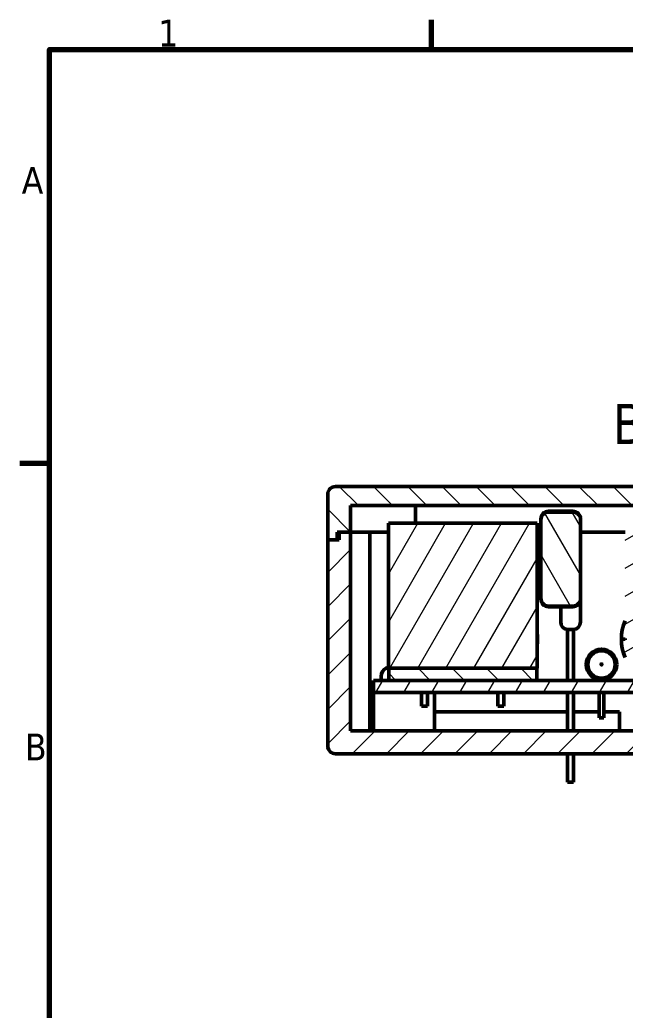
# Model space of a CAD drawing. Header units: millimetres. Extents: x 0 to 841, y 0 to 594.
# Drawn here: x 16.1 to 95.5, y 448.1 to 577.9 of the extents above; entities that cross this region are included whole.
import ezdxf

# ---------------------------------------------------------------- set-up
doc = ezdxf.new("R2010")
doc.units = ezdxf.units.MM
for name, color, linetype, lineweight in [('Border (ISO)', 7, 'Continuous', 70), ('Hatch (ISO)', 7, 'Continuous', 18), ('Symbol (ISO)', 7, 'Continuous', 25), ('Visible (ISO)', 7, 'Continuous', 50)]:
    doc.layers.add(name, color=color, linetype=linetype, lineweight=lineweight)
doc.styles.add('Label Text (ISO)', font='tahoma.ttf')
doc.styles.add('Note Text (ISO)', font='tahoma.ttf')
pattern_1 = [(135.0002, (0, 0), (-2.245056, -2.245072), [])]
pattern_2 = [(60, (0, 0), (-2.74963, 1.587501), [])]

# ---------------------------------------------------------------- blocks, each defined once
blk = doc.blocks.new('Borders Default Border')
at = {"layer": 'Border (ISO)'}
for p, q in [((70.08, 574), (70.08, 577.9)), ((20, 519.75), (16.1, 519.75))]:
    blk.add_line(p, q, dxfattribs=at)
at = {"layer": 'Border (ISO)', "flags": 128}
blk.add_lwpolyline([(20, 20), (20, 574), (821, 574), (821, 20), (20, 20)], dxfattribs=at)
at = {"layer": 'Border (ISO)', "char_height": 3.5, "attachment_point": 7, "style": 'Note Text (ISO)'}
for s, insert in [('1', (34.25, 574.4)), ('A', (16.36, 555.13)), ('B', (16.78, 480.88))]:
    blk.add_mtext(s, dxfattribs=dict(at, insert=insert))

msp = doc.modelspace()

# ---------------------------------------------------------------- hatches: boundary and pattern name
at = {"layer": 'Hatch (ISO)'}
h = msp.add_hatch(dxfattribs=at)
h.set_pattern_fill('ANSI31', color=256, scale=25.4, angle=90.00021, style=0)
h.set_pattern_definition(pattern_1)
edge = h.paths.add_edge_path()
edge.add_line((167.48, 516.748), (57.48, 516.748))
edge.add_ellipse((57.48, 515.748), major_axis=(-1, 0), ratio=1, start_angle=270, end_angle=360)
edge.add_line((56.48, 515.748), (56.48, 509.748))
edge.add_line((56.48, 509.748), (57.73, 509.748))
edge.add_line((57.73, 509.748), (57.73, 510.748))
edge.add_line((57.73, 510.748), (57.98, 510.748))
edge.add_line((57.98, 510.748), (59.48, 510.748))
edge.add_line((59.48, 510.748), (59.48, 514.248))
edge.add_line((59.48, 514.248), (165.48, 514.248))
edge.add_line((165.48, 514.248), (165.48, 510.748))
edge.add_line((165.48, 510.748), (166.98, 510.748))
edge.add_line((166.98, 510.748), (167.23, 510.748))
edge.add_line((167.23, 510.748), (167.23, 509.748))
edge.add_line((167.23, 509.748), (168.48, 509.748))
edge.add_line((168.48, 509.748), (168.48, 515.748))
edge.add_ellipse((167.48, 515.748), major_axis=(0, 1), ratio=1, start_angle=270, end_angle=360)
h = msp.add_hatch(dxfattribs=at)
h.set_pattern_fill('ANSI31', color=256, scale=25.4, angle=75.00018, style=0)
h.set_pattern_definition([(120.0002, (0, 0), (-2.749626, -1.587508), [])])
edge = h.paths.add_edge_path()
edge.add_spline(control_points=[(88.621, 501.095), (88.743, 501.095), (88.888, 501.124), (89.115, 501.219), (89.238, 501.302), (89.413, 501.479), (89.496, 501.604), (89.591, 501.837), (89.621, 501.987), (89.621, 502.113)], knot_values=[0, 0, 0, 0, 0.0368204, 0.0368204, 0.0739325, 0.0739325, 0.1114706, 0.1114706, 0.1495078, 0.1495078, 0.1495078, 0.1495078], degree=3, periodic=0)
edge.add_line((89.621, 502.113), (89.621, 512.386))
edge.add_spline(control_points=[(89.621, 512.386), (89.621, 512.512), (89.591, 512.662), (89.496, 512.895), (89.413, 513.02), (89.238, 513.197), (89.115, 513.28), (88.888, 513.375), (88.743, 513.404), (88.621, 513.404)], knot_values=[-0.1495078, -0.1495078, -0.1495078, -0.1495078, -0.1114706, -0.1114706, -0.0739325, -0.0739325, -0.0368204, -0.0368204, 0, 0, 0, 0], degree=3, periodic=0)
edge.add_line((88.621, 513.404), (85.421, 513.404))
edge.add_spline(control_points=[(85.421, 513.404), (85.298, 513.404), (85.154, 513.375), (84.926, 513.28), (84.803, 513.197), (84.628, 513.02), (84.545, 512.895), (84.45, 512.662), (84.421, 512.512), (84.421, 512.386)], knot_values=[0, 0, 0, 0, 0.0368204, 0.0368204, 0.0739325, 0.0739325, 0.1114706, 0.1114706, 0.1495078, 0.1495078, 0.1495078, 0.1495078], degree=3, periodic=0)
edge.add_line((84.421, 512.386), (84.421, 502.113))
edge.add_spline(control_points=[(84.421, 502.113), (84.421, 501.987), (84.45, 501.837), (84.545, 501.604), (84.628, 501.479), (84.803, 501.302), (84.926, 501.219), (85.154, 501.124), (85.298, 501.095), (85.421, 501.095)], knot_values=[-0.1495078, -0.1495078, -0.1495078, -0.1495078, -0.1114706, -0.1114706, -0.0739325, -0.0739325, -0.0368204, -0.0368204, 0, 0, 0, 0], degree=3, periodic=0)
edge.add_line((85.421, 501.095), (88.621, 501.095))
h = msp.add_hatch(dxfattribs=at)
h.set_pattern_fill('ANSI31', color=256, scale=25.4, angle=14.99998, style=0)
h.set_pattern_definition(pattern_2)
h.paths.add_polyline_path([(64.426, 511.952), (64.426, 492.952), (64.476, 492.952), (83.876, 492.952), (83.926, 492.952), (83.926, 511.952)])
h = msp.add_hatch(dxfattribs=at)
h.set_pattern_fill('ANSI31', color=256, scale=25.4, angle=-14.99998, style=0)
h.set_pattern_definition([(30, (0, 0), (-1.587501, 2.74963), [])])
h.paths.add_polyline_path([(95.483, 511.952), (95.483, 492.952), (95.533, 492.952), (114.933, 492.952), (114.983, 492.952), (114.983, 511.952)])
h = msp.add_hatch(dxfattribs=at)
h.set_pattern_fill('ANSI31', color=256, scale=25.4, style=0)
h.set_pattern_definition([(45, (0, 0), (-2.245064, 2.245064), [])])
edge = h.paths.add_edge_path()
edge.add_ellipse((167.48, 482.748), major_axis=(1, 0), ratio=1, start_angle=270, end_angle=360)
edge.add_line((168.48, 482.748), (168.48, 509.748))
edge.add_line((168.48, 509.748), (167.23, 509.748))
edge.add_line((167.23, 509.748), (166.98, 509.748))
edge.add_line((166.98, 509.748), (166.98, 510.748))
edge.add_line((166.98, 510.748), (165.48, 510.748))
edge.add_line((165.48, 510.748), (165.48, 484.748))
edge.add_line((165.48, 484.748), (59.48, 484.748))
edge.add_line((59.48, 484.748), (59.48, 510.748))
edge.add_line((59.48, 510.748), (57.98, 510.748))
edge.add_line((57.98, 510.748), (57.98, 509.748))
edge.add_line((57.98, 509.748), (57.73, 509.748))
edge.add_line((57.73, 509.748), (56.48, 509.748))
edge.add_line((56.48, 509.748), (56.48, 482.748))
edge.add_ellipse((57.48, 482.748), major_axis=(0, -1), ratio=1, start_angle=270, end_angle=360)
edge.add_line((57.48, 481.748), (167.48, 481.748))
h = msp.add_hatch(dxfattribs=at)
h.set_pattern_fill('ANSI31', color=256, scale=25.4, angle=105.00025, style=0)
h.set_pattern_definition([(150.00025, (0, 0), (-1.587488, -2.749637), [])])
edge = h.paths.add_edge_path()
edge.add_ellipse((92.375, 493.44), major_axis=(-0.0638, 0), ratio=1, start_angle=0, end_angle=360)
edge = h.paths.add_edge_path()
edge.add_ellipse((92.375, 493.44), major_axis=(-2, 0), ratio=1, start_angle=0, end_angle=360)
edge = h.paths.add_edge_path(flags=0)
edge.add_ellipse((92.375, 493.44), major_axis=(0, 1.8), ratio=1, start_angle=0, end_angle=360)
h = msp.add_hatch(dxfattribs=at)
h.set_pattern_fill('ANSI31', color=256, scale=25.4, angle=90.00021, style=0)
h.set_pattern_definition(pattern_1)
h.paths.add_polyline_path([(64.476, 492.952), (64.476, 491.352), (83.876, 491.352), (83.876, 492.952)])
h = msp.add_hatch(dxfattribs=at)
h.set_pattern_fill('ANSI31', color=256, scale=25.4, angle=14.99998, style=0)
h.set_pattern_definition(pattern_2)
h.paths.add_polyline_path([(62.48, 491.34), (62.48, 489.748), (162.48, 489.748), (162.48, 491.34)])

# ---------------------------------------------------------------- linework, layer by layer
at = {"layer": 'Visible (ISO)'}
for p, q in [((167.48, 516.748), (57.48, 516.748)), ((56.48, 515.748), (56.48, 509.748)), ((59.48, 510.748), (59.48, 514.248)), ((59.48, 514.248), (165.48, 514.248)), ((67.98, 514.248), (67.98, 511.952)), ((85.421, 513.5), (88.621, 513.5)), ((88.621, 513.404), (85.421, 513.404)), ((64.426, 511.952), (64.426, 492.952)), ((83.926, 511.952), (64.426, 511.952)), ((83.926, 492.952), (83.926, 511.952)), ((84.421, 512.386), (84.421, 502.113)), ((84.421, 512.037), (84.421, 512.38)), ((89.621, 502.113), (89.621, 512.386)), ((89.621, 511.775), (89.621, 512.228)), ((57.73, 509.748), (57.73, 510.748)), ((57.73, 510.748), (59.48, 510.748)), ((59.48, 510.748), (57.98, 510.748)), ((57.98, 510.748), (57.98, 509.748)), ((59.48, 484.748), (59.48, 510.748)), ((61.98, 510.748), (59.48, 510.748)), ((61.98, 510.748), (61.98, 484.748)), ((61.98, 510.748), (64.426, 510.748)), ((64.426, 510.748), (61.98, 510.748)), ((83.926, 510.748), (84.421, 510.748)), ((84.421, 510.748), (83.926, 510.748)), ((89.621, 510.748), (95.483, 510.748)), ((95.483, 510.748), (89.621, 510.748)), ((57.98, 509.748), (56.48, 509.748)), ((56.48, 509.748), (56.48, 482.748)), ((56.48, 509.748), (57.73, 509.748)), ((84.421, 503.294), (84.421, 502.664)), ((89.621, 503.363), (89.621, 502.716)), ((85.421, 501.095), (88.621, 501.095)), ((85.421, 501), (88.621, 501)), ((87.021, 501), (87.021, 499)), ((89.621, 502), (89.621, 499)), ((87.921, 498.005), (88.721, 498.005)), ((87.921, 498.005), (87.921, 491.34)), ((88.721, 498.005), (88.721, 491.34)), ((94.98, 496.748), (95.48, 496.748)), ((63.48, 491.873), (63.48, 491.34)), ((64.426, 492.952), (83.926, 492.952)), ((64.476, 492.952), (64.476, 491.352)), ((83.876, 492.952), (64.476, 492.952)), ((83.876, 491.352), (83.876, 492.952)), ((62.48, 491.34), (62.48, 489.748)), ((162.48, 491.34), (62.48, 491.34)), ((64.476, 491.352), (83.876, 491.352)), ((68.776, 491.352), (68.776, 491.34)), ((69.576, 491.352), (69.576, 491.34)), ((78.776, 491.352), (78.776, 491.34)), ((79.576, 491.352), (79.576, 491.34)), ((92.075, 491.34), (92.075, 491.462)), ((92.675, 491.34), (92.675, 491.462)), ((62.48, 484.748), (62.48, 489.748)), ((62.48, 489.748), (162.48, 489.748)), ((68.776, 489.748), (68.776, 487.952)), ((69.576, 489.748), (69.576, 487.952)), ((70.48, 484.748), (70.48, 489.748)), ((78.776, 489.748), (78.776, 487.952)), ((79.576, 489.748), (79.576, 487.952)), ((87.921, 489.748), (87.921, 484.748)), ((88.721, 489.748), (88.721, 484.748)), ((92.075, 486.44), (92.075, 489.748)), ((92.675, 486.44), (92.675, 489.748)), ((68.776, 487.952), (69.574, 487.952)), ((78.776, 487.952), (79.574, 487.952)), ((87.921, 487.248), (70.48, 487.248)), ((92.075, 487.248), (88.721, 487.248)), ((94.73, 487.248), (92.675, 487.248)), ((94.73, 484.748), (94.73, 487.248)), ((92.075, 486.44), (92.675, 486.44)), ((165.48, 484.748), (59.48, 484.748)), ((57.48, 481.748), (167.48, 481.748)), ((87.921, 481.748), (87.921, 478)), ((88.721, 481.748), (88.721, 478)), ((87.921, 478), (88.721, 478))]:
    msp.add_line(p, q, dxfattribs=at)
for radius in [2, 1.8, 0.0638]:
    msp.add_circle((92.375, 493.44), radius, dxfattribs=at)
for centre, radius, start, end in [((57.48, 515.748), 1, 90, 180), ((85.421, 512.5), 1, 90, 180), ((88.621, 512.5), 1, 0, 90), ((85.421, 502), 1, 180, 270), ((88.621, 502), 1, 270, 0), ((88.021, 499), 1, 180, 264.26083), ((88.621, 499), 1, 275.73917, 0), ((100.98, 496.748), 6, 156.37486, 203.62514), ((77.98, 496.748), 6, 352.30671, 7.69329), ((64.68, 491.873), 1.2, 116.67022, 179.99), ((66.48, 488.29), 5.21, 113.21878, 116.67022), ((77.98, 496.748), 6, 244.06752, 244.34624), ((77.98, 496.748), 6, 295.65376, 295.93248), ((57.48, 482.748), 1, 180, 270)]:
    msp.add_arc(centre, radius, start, end, dxfattribs=at)
for points, knots in [([(85.421, 513.404), (85.298, 513.404), (85.154, 513.375), (84.926, 513.28), (84.803, 513.197), (84.628, 513.02), (84.545, 512.895), (84.45, 512.662), (84.421, 512.512), (84.421, 512.386)], [0, 0, 0, 0, 0.03682038, 0.03682038, 0.07393253, 0.07393253, 0.11147057, 0.11147057, 0.14950779, 0.14950779, 0.14950779, 0.14950779]), ([(89.621, 512.386), (89.621, 512.512), (89.591, 512.662), (89.496, 512.895), (89.413, 513.02), (89.238, 513.197), (89.115, 513.28), (88.888, 513.375), (88.743, 513.404), (88.621, 513.404)], [-0.1495078, -0.1495078, -0.1495078, -0.1495078, -0.11147057, -0.11147057, -0.07393253, -0.07393253, -0.03682038, -0.03682038, 0, 0, 0, 0]), ([(84.421, 502.113), (84.421, 501.987), (84.45, 501.837), (84.545, 501.604), (84.628, 501.479), (84.803, 501.302), (84.926, 501.219), (85.154, 501.124), (85.298, 501.095), (85.421, 501.095)], [-0.14950779, -0.14950779, -0.14950779, -0.14950779, -0.11147057, -0.11147057, -0.07393253, -0.07393253, -0.03682038, -0.03682038, 0, 0, 0, 0]), ([(88.621, 501.095), (88.743, 501.095), (88.888, 501.124), (89.115, 501.219), (89.238, 501.302), (89.413, 501.479), (89.496, 501.604), (89.591, 501.837), (89.621, 501.987), (89.621, 502.113)], [0, 0, 0, 0, 0.03682038, 0.03682038, 0.07393253, 0.07393253, 0.11147057, 0.11147057, 0.1495078, 0.1495078, 0.1495078, 0.1495078])]:
    msp.add_open_spline(points, degree=3, knots=knots, dxfattribs=at)
for points, weights in [([(95.48, 496.748), (95.481, 496.789), (95.483, 496.831)], [3.46666532032, 3.46711912936, 3.46737801719]), ([(95.483, 496.666), (95.481, 496.707), (95.48, 496.748)], [3.47031935243, 3.47006024498, 3.46960605098])]:
    msp.add_rational_spline(points, weights, degree=2, dxfattribs=at)

# ---------------------------------------------------------------- block references
msp.add_blockref('Borders Default Border', (0, 0))

# ---------------------------------------------------------------- texts
at = {"layer": 'Symbol (ISO)', "insert": (93.821, 521.374), "char_height": 5.25, "attachment_point": 7, "style": 'Label Text (ISO)'}
msp.add_mtext('B-B ( 1 : 1 )', dxfattribs=at)

doc.saveas('drawing.dxf')
